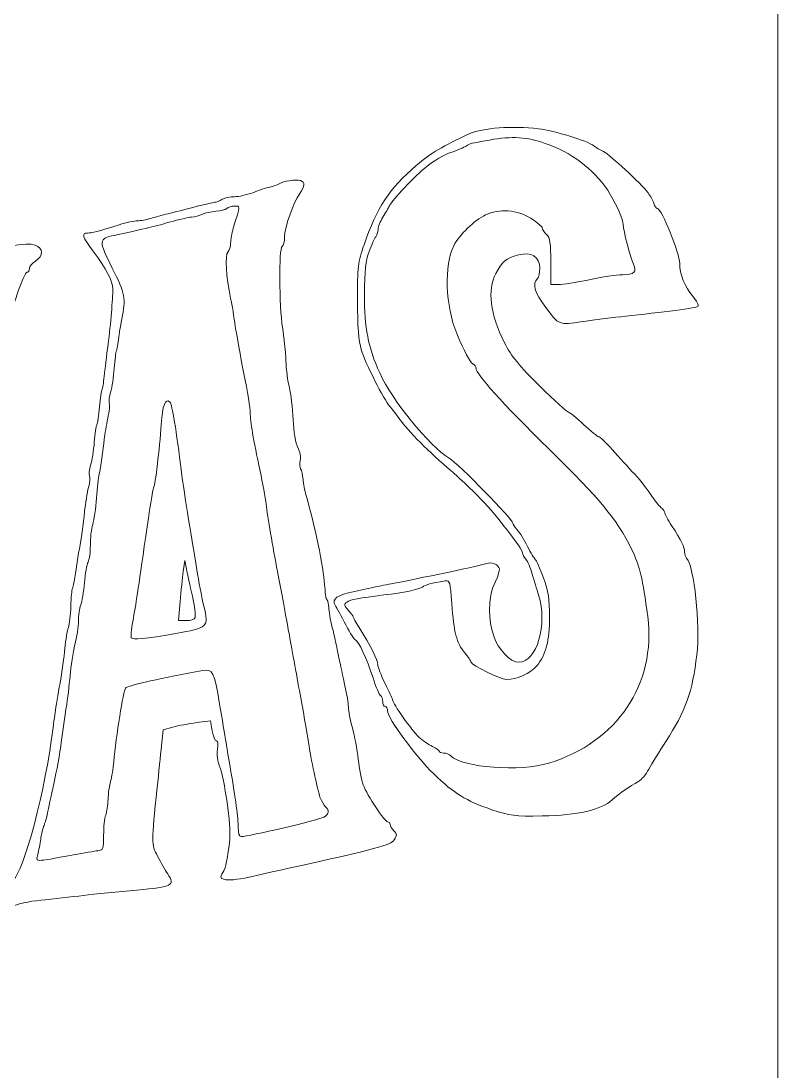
# Model space of a CAD drawing. Header units: centimetres. Extents: x -27.4 to 27.4, y -38.2 to 38.3.
# Drawn here: x 23.629 to 25.573, y -32.34 to -29.642 of the extents above; entities that cross this region are included whole.
import ezdxf

# ---------------------------------------------------------------- set-up
doc = ezdxf.new("R2010")
doc.units = ezdxf.units.CM
doc.header["$MEASUREMENT"] = 0
doc.layers.add('layer 1', color=7, linetype='Continuous')

msp = doc.modelspace()

# ---------------------------------------------------------------- linework, layer by layer
at = {"layer": 'layer 1', "lineweight": 9}
msp.add_open_spline([(16.08573, -24.18472), (16.08573, -24.18472), (16.08573, -34.17279), (16.08573, -34.17279), (16.08573, -34.17279), (16.08573, -34.17279), (19.91815, -34.17279), (19.91815, -34.17279), (19.91815, -34.17279), (19.92873, -34.65382), (20.32173, -35.03837), (20.80288, -35.03871), (20.80288, -35.03871), (21.28408, -35.03821), (21.67676, -34.65365), (21.6875, -34.17279), (21.6875, -34.17279), (21.6875, -34.17279), (25.57344, -34.17279), (25.57344, -34.17279), (25.57344, -34.17279), (25.57344, -34.17279), (25.57344, -24.18472), (25.57344, -24.18472), (25.57344, -24.18472), (25.57344, -24.18472), (16.08573, -24.18472), (16.08573, -24.18472)], degree=3, knots=[0, 0, 0, 0, 0.125, 0.125, 0.125, 0.125, 0.25, 0.25, 0.25, 0.25, 0.375, 0.375, 0.375, 0.375, 0.5, 0.5, 0.5, 0.5, 0.625, 0.625, 0.625, 0.625, 0.75, 0.75, 0.75, 0.75, 1, 1, 1, 1], dxfattribs=at)
at = {"layer": 'layer 1', "color": 2, "lineweight": 9}
for points, knots in [([(24.83855, -31.66858), (24.76989, -31.64483), (24.74303, -31.62838), (24.68916, -31.57664), (24.68916, -31.57664), (24.64151, -31.53107), (24.57056, -31.43375), (24.57056, -31.41442), (24.57056, -31.41442), (24.57056, -31.40821), (24.56776, -31.40335), (24.56418, -31.40335), (24.56418, -31.40335), (24.56077, -31.40335), (24.55802, -31.3978), (24.55802, -31.39114), (24.55802, -31.39114), (24.55802, -31.3843), (24.55543, -31.37731), (24.55214, -31.37535), (24.55214, -31.37535), (24.54906, -31.37339), (24.54027, -31.35289), (24.53294, -31.32994), (24.53294, -31.32994), (24.51669, -31.27966), (24.49536, -31.23312), (24.48854, -31.23312), (24.48854, -31.23312), (24.48579, -31.23312), (24.47437, -31.21538), (24.46316, -31.19375), (24.46316, -31.19375), (24.45175, -31.1721), (24.43954, -31.14931), (24.43579, -31.14331), (24.43579, -31.14331), (24.42572, -31.12719), (24.44071, -31.11644), (24.48546, -31.10748), (24.48546, -31.10748), (24.50627, -31.10328), (24.5289, -31.09853), (24.5359, -31.0969), (24.5359, -31.0969), (24.54289, -31.09528), (24.56273, -31.09123), (24.57997, -31.08798), (24.57997, -31.08798), (24.64133, -31.07658), (24.81968, -31.03866), (24.8293, -31.03491), (24.8293, -31.03491), (24.83451, -31.03279), (24.84392, -31.03475), (24.85013, -31.03933), (24.85013, -31.03933), (24.86183, -31.04795), (24.86117, -31.0525), (24.84067, -31.09757), (24.84067, -31.09757), (24.8293, -31.12282), (24.82993, -31.18447), (24.84229, -31.22042), (24.84229, -31.22042), (24.855, -31.25787), (24.88542, -31.2899), (24.90775, -31.28973), (24.90775, -31.28973), (24.95411, -31.28929), (24.98227, -31.19242), (24.95819, -31.11644), (24.95819, -31.11644), (24.95378, -31.10261), (24.94661, -31.07852), (24.94206, -31.06291), (24.94206, -31.06291), (24.93766, -31.04729), (24.93036, -31.03004), (24.92578, -31.0245), (24.92578, -31.0245), (24.92107, -31.01913), (24.91732, -31.01196), (24.91732, -31.00871), (24.91732, -31.00871), (24.91716, -30.9983), (24.85125, -30.91286), (24.81188, -30.87186), (24.81188, -30.87186), (24.79072, -30.84974), (24.7554, -30.81637), (24.73344, -30.79767), (24.73344, -30.79767), (24.67991, -30.75226), (24.62068, -30.69269), (24.60197, -30.66569), (24.60197, -30.66569), (24.59368, -30.65349), (24.5821, -30.63853), (24.57639, -30.63232), (24.57639, -30.63232), (24.56077, -30.61525), (24.51361, -30.52152), (24.5027, -30.48602), (24.5027, -30.48602), (24.49604, -30.4639), (24.49307, -30.42649), (24.49307, -30.35992), (24.49307, -30.35992), (24.49307, -30.27353), (24.49424, -30.26115), (24.50986, -30.21657), (24.50986, -30.21657), (24.54352, -30.11972), (24.57447, -30.07285), (24.64408, -30.01332), (24.64408, -30.01332), (24.68395, -29.97929), (24.70987, -29.96383), (24.78177, -29.93097), (24.78177, -29.93097), (24.8143, -29.91635), (24.89129, -29.9108), (24.95831, -29.91859), (24.95831, -29.91859), (24.99835, -29.92334), (25.08429, -29.94967), (25.10024, -29.96221), (25.10024, -29.96221), (25.10545, -29.96629), (25.11683, -29.97312), (25.12545, -29.97733), (25.12545, -29.97733), (25.14157, -29.9855), (25.2213, -30.05919), (25.23984, -30.08343), (25.23984, -30.08343), (25.24555, -30.09076), (25.25205, -30.10297), (25.25451, -30.11014), (25.25451, -30.11014), (25.25675, -30.11747), (25.261, -30.12347), (25.26376, -30.12347), (25.26376, -30.12347), (25.27434, -30.12347), (25.32091, -30.23903), (25.32091, -30.26507), (25.32091, -30.26507), (25.32091, -30.29139), (25.33474, -30.32622), (25.35361, -30.34788), (25.35361, -30.34788), (25.36465, -30.36043), (25.37069, -30.37229), (25.36745, -30.37504), (25.36745, -30.37504), (25.36437, -30.37783), (25.33212, -30.3835), (25.29566, -30.38759), (25.29566, -30.38759), (25.25921, -30.39166), (25.20243, -30.39784), (25.16957, -30.40158), (25.16957, -30.40158), (25.13669, -30.40516), (25.09241, -30.41087), (25.07125, -30.41395), (25.07125, -30.41395), (25.00993, -30.42337), (25.01026, -30.42353), (24.97673, -30.37767), (24.97673, -30.37767), (24.94694, -30.3373), (24.94157, -30.31827), (24.95574, -30.30347), (24.95574, -30.30347), (24.95898, -30.30018), (24.96144, -30.28814), (24.96144, -30.27677), (24.96144, -30.27677), (24.96144, -30.24732), (24.93977, -30.23382), (24.90658, -30.24278), (24.90658, -30.24278), (24.875, -30.25123), (24.86459, -30.25986), (24.8485, -30.29044), (24.8485, -30.29044), (24.82589, -30.33388), (24.83334, -30.39378), (24.87096, -30.46832), (24.87096, -30.46832), (24.88883, -30.50377), (24.90837, -30.52785), (24.96161, -30.58009), (24.96161, -30.58009), (24.99902, -30.61671), (25.03188, -30.64682), (25.03496, -30.64682), (25.03496, -30.64682), (25.03793, -30.64699), (25.05546, -30.66111), (25.07404, -30.6784), (25.07404, -30.6784), (25.09258, -30.69565), (25.10999, -30.70977), (25.11262, -30.70977), (25.11262, -30.70977), (25.1152, -30.70977), (25.13099, -30.72477), (25.1474, -30.74297), (25.1474, -30.74297), (25.16402, -30.76105), (25.19006, -30.78984), (25.20535, -30.80663), (25.20535, -30.80663), (25.22064, -30.82337), (25.23984, -30.84762), (25.24784, -30.86032), (25.24784, -30.86032), (25.2558, -30.87298), (25.26705, -30.88715), (25.27271, -30.8919), (25.27271, -30.8919), (25.27842, -30.89661), (25.28296, -30.90311), (25.28296, -30.90619), (25.28296, -30.90619), (25.28296, -30.90932), (25.2908, -30.92377), (25.30021, -30.93844), (25.30021, -30.93844), (25.32562, -30.97796), (25.3334, -30.99375), (25.3334, -31.00563), (25.3334, -31.00563), (25.3334, -31.0115), (25.33587, -31.01896), (25.33861, -31.02221), (25.33861, -31.02221), (25.35848, -31.0447), (25.37394, -31.19214), (25.36481, -31.27086), (25.36481, -31.27086), (25.35407, -31.36444), (25.33569, -31.41617), (25.28541, -31.49299), (25.28541, -31.49299), (25.26883, -31.51823), (25.24914, -31.55027), (25.24147, -31.5641), (25.24147, -31.5641), (25.23401, -31.57793), (25.22242, -31.5921), (25.21593, -31.59567), (25.21593, -31.59567), (25.19136, -31.60901), (25.16565, -31.62692), (25.1474, -31.64338), (25.1474, -31.64338), (25.11845, -31.66941), (25.05955, -31.68291), (24.96777, -31.68453), (24.96777, -31.68453), (24.89616, -31.68582), (24.88446, -31.68437), (24.83855, -31.66858)], [0, 0, 0, 0, 0.0147059, 0.0147059, 0.0147059, 0.0147059, 0.0294118, 0.0294118, 0.0294118, 0.0294118, 0.0441176, 0.0441176, 0.0441176, 0.0441176, 0.0588235, 0.0588235, 0.0588235, 0.0588235, 0.0735294, 0.0735294, 0.0735294, 0.0735294, 0.0882353, 0.0882353, 0.0882353, 0.0882353, 0.1029412, 0.1029412, 0.1029412, 0.1029412, 0.1176471, 0.1176471, 0.1176471, 0.1176471, 0.1323529, 0.1323529, 0.1323529, 0.1323529, 0.1470588, 0.1470588, 0.1470588, 0.1470588, 0.1617647, 0.1617647, 0.1617647, 0.1617647, 0.1764706, 0.1764706, 0.1764706, 0.1764706, 0.1911765, 0.1911765, 0.1911765, 0.1911765, 0.2058824, 0.2058824, 0.2058824, 0.2058824, 0.2205882, 0.2205882, 0.2205882, 0.2205882, 0.2352941, 0.2352941, 0.2352941, 0.2352941, 0.25, 0.25, 0.25, 0.25, 0.2647059, 0.2647059, 0.2647059, 0.2647059, 0.2794118, 0.2794118, 0.2794118, 0.2794118, 0.2941176, 0.2941176, 0.2941176, 0.2941176, 0.3088235, 0.3088235, 0.3088235, 0.3088235, 0.3235294, 0.3235294, 0.3235294, 0.3235294, 0.3382353, 0.3382353, 0.3382353, 0.3382353, 0.3529412, 0.3529412, 0.3529412, 0.3529412, 0.3676471, 0.3676471, 0.3676471, 0.3676471, 0.3823529, 0.3823529, 0.3823529, 0.3823529, 0.3970588, 0.3970588, 0.3970588, 0.3970588, 0.4117647, 0.4117647, 0.4117647, 0.4117647, 0.4264706, 0.4264706, 0.4264706, 0.4264706, 0.4411765, 0.4411765, 0.4411765, 0.4411765, 0.4558824, 0.4558824, 0.4558824, 0.4558824, 0.4705882, 0.4705882, 0.4705882, 0.4705882, 0.4852941, 0.4852941, 0.4852941, 0.4852941, 0.5, 0.5, 0.5, 0.5, 0.5147059, 0.5147059, 0.5147059, 0.5147059, 0.5294118, 0.5294118, 0.5294118, 0.5294118, 0.5441176, 0.5441176, 0.5441176, 0.5441176, 0.5588235, 0.5588235, 0.5588235, 0.5588235, 0.5735294, 0.5735294, 0.5735294, 0.5735294, 0.5882353, 0.5882353, 0.5882353, 0.5882353, 0.6029412, 0.6029412, 0.6029412, 0.6029412, 0.6176471, 0.6176471, 0.6176471, 0.6176471, 0.6323529, 0.6323529, 0.6323529, 0.6323529, 0.6470588, 0.6470588, 0.6470588, 0.6470588, 0.6617647, 0.6617647, 0.6617647, 0.6617647, 0.6764706, 0.6764706, 0.6764706, 0.6764706, 0.6911765, 0.6911765, 0.6911765, 0.6911765, 0.7058824, 0.7058824, 0.7058824, 0.7058824, 0.7205882, 0.7205882, 0.7205882, 0.7205882, 0.7352941, 0.7352941, 0.7352941, 0.7352941, 0.75, 0.75, 0.75, 0.75, 0.7647059, 0.7647059, 0.7647059, 0.7647059, 0.7794118, 0.7794118, 0.7794118, 0.7794118, 0.7941176, 0.7941176, 0.7941176, 0.7941176, 0.8088235, 0.8088235, 0.8088235, 0.8088235, 0.8235294, 0.8235294, 0.8235294, 0.8235294, 0.8382353, 0.8382353, 0.8382353, 0.8382353, 0.8529412, 0.8529412, 0.8529412, 0.8529412, 0.8676471, 0.8676471, 0.8676471, 0.8676471, 0.8823529, 0.8823529, 0.8823529, 0.8823529, 0.8970588, 0.8970588, 0.8970588, 0.8970588, 0.9117647, 0.9117647, 0.9117647, 0.9117647, 0.9264706, 0.9264706, 0.9264706, 0.9264706, 0.9411765, 0.9411765, 0.9411765, 0.9411765, 0.9558824, 0.9558824, 0.9558824, 0.9558824, 0.9705882, 0.9705882, 0.9705882, 0.9705882, 1, 1, 1, 1]), ([(24.98502, -31.54882), (25.15948, -31.49578), (25.26117, -31.34494), (25.23872, -31.1721), (25.23872, -31.1721), (25.22618, -31.07495), (25.21789, -31.04012), (25.19722, -30.99896), (25.19722, -30.99896), (25.15798, -30.92052), (25.11795, -30.87186), (24.98468, -30.74135), (24.98468, -30.74135), (24.86475, -30.6237), (24.79756, -30.54918), (24.79756, -30.53355), (24.79756, -30.53355), (24.79756, -30.53031), (24.79397, -30.52543), (24.7896, -30.52264), (24.7896, -30.52264), (24.78126, -30.51727), (24.7676, -30.49173), (24.74823, -30.44503), (24.74823, -30.44503), (24.71878, -30.37442), (24.71508, -30.26815), (24.74028, -30.21916), (24.74028, -30.21916), (24.75494, -30.19099), (24.79301, -30.15409), (24.82213, -30.14009), (24.82213, -30.14009), (24.85729, -30.12313), (24.9035, -30.12655), (24.93815, -30.14854), (24.93815, -30.14854), (24.95444, -30.15896), (24.96777, -30.17), (24.96777, -30.17329), (24.96777, -30.17329), (24.96777, -30.17671), (24.97265, -30.18433), (24.97886, -30.19037), (24.97886, -30.19037), (24.98764, -30.19933), (24.98972, -30.21266), (24.98972, -30.26015), (24.98972, -30.26015), (24.98972, -30.26015), (24.98972, -30.31893), (24.98972, -30.31893), (24.98972, -30.31893), (24.98972, -30.31893), (25.00927, -30.31893), (25.00927, -30.31893), (25.00927, -30.31893), (25.02001, -30.31893), (25.05546, -30.31339), (25.08821, -30.30639), (25.08821, -30.30639), (25.12074, -30.29956), (25.15932, -30.29385), (25.17377, -30.29385), (25.17377, -30.29385), (25.20372, -30.29368), (25.21168, -30.28607), (25.20227, -30.26636), (25.20227, -30.26636), (25.19398, -30.24877), (25.17573, -30.17946), (25.17573, -30.1653), (25.17573, -30.1653), (25.17573, -30.15162), (25.15344, -30.10218), (25.13587, -30.0766), (25.13587, -30.0766), (25.09666, -30.01999), (25.04343, -29.97978), (24.97556, -29.95605), (24.97556, -29.95605), (24.92903, -29.93959), (24.89016, -29.93717), (24.83222, -29.94742), (24.83222, -29.94742), (24.78227, -29.95621), (24.78322, -29.95587), (24.77235, -29.96287), (24.77235, -29.96287), (24.76714, -29.96612), (24.74906, -29.97375), (24.73232, -29.97978), (24.73232, -29.97978), (24.71536, -29.98566), (24.68853, -30.00145), (24.67241, -30.01444), (24.67241, -30.01444), (24.63843, -30.04211), (24.58226, -30.10101), (24.57526, -30.1163), (24.57526, -30.1163), (24.57252, -30.12201), (24.56502, -30.13517), (24.55835, -30.14559), (24.55835, -30.14559), (24.55169, -30.156), (24.54598, -30.17033), (24.54581, -30.17733), (24.54581, -30.17733), (24.54564, -30.1845), (24.54289, -30.19295), (24.53994, -30.19637), (24.53994, -30.19637), (24.53719, -30.19961), (24.52953, -30.21657), (24.52303, -30.23382), (24.52303, -30.23382), (24.5139, -30.25823), (24.51115, -30.28327), (24.51099, -30.34413), (24.51099, -30.34413), (24.51049, -30.42941), (24.52061, -30.48052), (24.55006, -30.54593), (24.55006, -30.54593), (24.58243, -30.61737), (24.67683, -30.73306), (24.7289, -30.76513), (24.7289, -30.76513), (24.75214, -30.77942), (24.89212, -30.92265), (24.89212, -30.93206), (24.89212, -30.93206), (24.89212, -30.93501), (24.89717, -30.94281), (24.9035, -30.94964), (24.9035, -30.94964), (24.90982, -30.95647), (24.92174, -30.9755), (24.92986, -30.99197), (24.92986, -30.99197), (24.93799, -31.00838), (24.94694, -31.02354), (24.94969, -31.02534), (24.94969, -31.02534), (24.95248, -31.02729), (24.96207, -31.04841), (24.97069, -31.07266), (24.97069, -31.07266), (24.98339, -31.10731), (24.98664, -31.12814), (24.98648, -31.17322), (24.98648, -31.17322), (24.98648, -31.23541), (24.97769, -31.26874), (24.95345, -31.29903), (24.95345, -31.29903), (24.93848, -31.3179), (24.90266, -31.33402), (24.87566, -31.33402), (24.87566, -31.33402), (24.86117, -31.33402), (24.78485, -31.29657), (24.78485, -31.28957), (24.78485, -31.28957), (24.78485, -31.28682), (24.77756, -31.27574), (24.76844, -31.26503), (24.76844, -31.26503), (24.74744, -31.23996), (24.74044, -31.21308), (24.7354, -31.13856), (24.7354, -31.13856), (24.73166, -31.08324), (24.73036, -31.07887), (24.71865, -31.08065), (24.71865, -31.08065), (24.68103, -31.08665), (24.66737, -31.09024), (24.65987, -31.09627), (24.65987, -31.09627), (24.65242, -31.10227), (24.61092, -31.1109), (24.5611, -31.11677), (24.5611, -31.11677), (24.4962, -31.12444), (24.47486, -31.12847), (24.46624, -31.13485), (24.46624, -31.13485), (24.45762, -31.14102), (24.45795, -31.14347), (24.46932, -31.15568), (24.46932, -31.15568), (24.47649, -31.16331), (24.4822, -31.17114), (24.4822, -31.1731), (24.4822, -31.1731), (24.4822, -31.17501), (24.48887, -31.18721), (24.49699, -31.20009), (24.49699, -31.20009), (24.52644, -31.24712), (24.54531, -31.28424), (24.54531, -31.29545), (24.54531, -31.29545), (24.54531, -31.30178), (24.55377, -31.32378), (24.56405, -31.3441), (24.56405, -31.3441), (24.57447, -31.3646), (24.58294, -31.38347), (24.5831, -31.38642), (24.5831, -31.38642), (24.5831, -31.39506), (24.63304, -31.4655), (24.65108, -31.48212), (24.65108, -31.48212), (24.66054, -31.49086), (24.676, -31.50162), (24.68561, -31.50586), (24.68561, -31.50586), (24.69504, -31.51007), (24.70287, -31.51578), (24.70287, -31.5184), (24.70287, -31.5184), (24.70287, -31.52098), (24.70807, -31.52311), (24.71424, -31.52311), (24.71424, -31.52311), (24.7204, -31.52311), (24.7289, -31.52636), (24.73294, -31.53044), (24.73294, -31.53044), (24.76307, -31.56052), (24.91099, -31.57143), (24.98502, -31.54882)], [0, 0, 0, 0, 0.0166667, 0.0166667, 0.0166667, 0.0166667, 0.0333333, 0.0333333, 0.0333333, 0.0333333, 0.05, 0.05, 0.05, 0.05, 0.0666667, 0.0666667, 0.0666667, 0.0666667, 0.0833333, 0.0833333, 0.0833333, 0.0833333, 0.1, 0.1, 0.1, 0.1, 0.1166667, 0.1166667, 0.1166667, 0.1166667, 0.1333333, 0.1333333, 0.1333333, 0.1333333, 0.15, 0.15, 0.15, 0.15, 0.1666667, 0.1666667, 0.1666667, 0.1666667, 0.1833333, 0.1833333, 0.1833333, 0.1833333, 0.2, 0.2, 0.2, 0.2, 0.2166667, 0.2166667, 0.2166667, 0.2166667, 0.2333333, 0.2333333, 0.2333333, 0.2333333, 0.25, 0.25, 0.25, 0.25, 0.2666667, 0.2666667, 0.2666667, 0.2666667, 0.2833333, 0.2833333, 0.2833333, 0.2833333, 0.3, 0.3, 0.3, 0.3, 0.3166667, 0.3166667, 0.3166667, 0.3166667, 0.3333333, 0.3333333, 0.3333333, 0.3333333, 0.35, 0.35, 0.35, 0.35, 0.3666667, 0.3666667, 0.3666667, 0.3666667, 0.3833333, 0.3833333, 0.3833333, 0.3833333, 0.4, 0.4, 0.4, 0.4, 0.4166667, 0.4166667, 0.4166667, 0.4166667, 0.4333333, 0.4333333, 0.4333333, 0.4333333, 0.45, 0.45, 0.45, 0.45, 0.4666667, 0.4666667, 0.4666667, 0.4666667, 0.4833333, 0.4833333, 0.4833333, 0.4833333, 0.5, 0.5, 0.5, 0.5, 0.5166667, 0.5166667, 0.5166667, 0.5166667, 0.5333333, 0.5333333, 0.5333333, 0.5333333, 0.55, 0.55, 0.55, 0.55, 0.5666667, 0.5666667, 0.5666667, 0.5666667, 0.5833333, 0.5833333, 0.5833333, 0.5833333, 0.6, 0.6, 0.6, 0.6, 0.6166667, 0.6166667, 0.6166667, 0.6166667, 0.6333333, 0.6333333, 0.6333333, 0.6333333, 0.65, 0.65, 0.65, 0.65, 0.6666667, 0.6666667, 0.6666667, 0.6666667, 0.6833333, 0.6833333, 0.6833333, 0.6833333, 0.7, 0.7, 0.7, 0.7, 0.7166667, 0.7166667, 0.7166667, 0.7166667, 0.7333333, 0.7333333, 0.7333333, 0.7333333, 0.75, 0.75, 0.75, 0.75, 0.7666667, 0.7666667, 0.7666667, 0.7666667, 0.7833333, 0.7833333, 0.7833333, 0.7833333, 0.8, 0.8, 0.8, 0.8, 0.8166667, 0.8166667, 0.8166667, 0.8166667, 0.8333333, 0.8333333, 0.8333333, 0.8333333, 0.85, 0.85, 0.85, 0.85, 0.8666667, 0.8666667, 0.8666667, 0.8666667, 0.8833333, 0.8833333, 0.8833333, 0.8833333, 0.9, 0.9, 0.9, 0.9, 0.9166667, 0.9166667, 0.9166667, 0.9166667, 0.9333333, 0.9333333, 0.9333333, 0.9333333, 0.95, 0.95, 0.95, 0.95, 0.9666667, 0.9666667, 0.9666667, 0.9666667, 1, 1, 1, 1]), ([(22.65394, -31.95773), (22.62449, -31.95515), (22.56636, -31.95269), (22.52472, -31.9524), (22.52472, -31.9524), (22.48305, -31.95206), (22.44497, -31.94898), (22.43994, -31.94586), (22.43994, -31.94586), (22.43231, -31.94098), (22.43539, -31.93073), (22.45784, -31.88454), (22.45784, -31.88454), (22.47264, -31.85392), (22.4878, -31.82335), (22.49138, -31.81667), (22.49138, -31.81667), (22.51138, -31.77956), (22.51529, -31.68582), (22.51872, -31.17635), (22.51872, -31.17635), (22.52017, -30.96314), (22.52263, -30.72802), (22.52426, -30.65382), (22.52426, -30.65382), (22.52622, -30.57276), (22.52505, -30.51452), (22.52129, -30.50768), (22.52129, -30.50768), (22.51742, -30.50018), (22.51742, -30.49481), (22.52146, -30.4924), (22.52146, -30.4924), (22.528, -30.48831), (22.52684, -30.46715), (22.51967, -30.45998), (22.51967, -30.45998), (22.51725, -30.45756), (22.51854, -30.45186), (22.52229, -30.44715), (22.52229, -30.44715), (22.52734, -30.44111), (22.5275, -30.43365), (22.52279, -30.42145), (22.52279, -30.42145), (22.51921, -30.41183), (22.51447, -30.39621), (22.51251, -30.38679), (22.51251, -30.38679), (22.51043, -30.37717), (22.50455, -30.36938), (22.49934, -30.36938), (22.49934, -30.36938), (22.49413, -30.36938), (22.49005, -30.36384), (22.49005, -30.35717), (22.49005, -30.35717), (22.49005, -30.33097), (22.47885, -30.33993), (22.47101, -30.37246), (22.47101, -30.37246), (22.46222, -30.40908), (22.46614, -30.50947), (22.47834, -30.56676), (22.47834, -30.56676), (22.48193, -30.5835), (22.48372, -30.59834), (22.48226, -30.59979), (22.48226, -30.59979), (22.4808, -30.60125), (22.42907, -30.58971), (22.36703, -30.57426), (22.36703, -30.57426), (22.30505, -30.55863), (22.25068, -30.54593), (22.24614, -30.54593), (22.24614, -30.54593), (22.23589, -30.54593), (22.23427, -30.61866), (22.24452, -30.625), (22.24452, -30.625), (22.24905, -30.62779), (22.24989, -30.80383), (22.24709, -31.20871), (22.24709, -31.20871), (22.24709, -31.20871), (22.24322, -31.78834), (22.24322, -31.78834), (22.24322, -31.78834), (22.24322, -31.78834), (22.26355, -31.82921), (22.26355, -31.82921), (22.26355, -31.82921), (22.27493, -31.8515), (22.28651, -31.86987), (22.28926, -31.86987), (22.28926, -31.86987), (22.29218, -31.86987), (22.29447, -31.87412), (22.29447, -31.87933), (22.29447, -31.87933), (22.29447, -31.8847), (22.29788, -31.89412), (22.30179, -31.90062), (22.30179, -31.90062), (22.313, -31.91854), (22.30454, -31.93057), (22.27771, -31.93515), (22.27771, -31.93515), (22.23069, -31.94278), (22.18966, -31.93856), (22.10862, -31.91707), (22.10862, -31.91707), (22.06355, -31.9052), (21.97973, -31.8837), (21.92263, -31.86921), (21.92263, -31.86921), (21.86534, -31.85476), (21.81606, -31.84059), (21.81298, -31.83784), (21.81298, -31.83784), (21.80565, -31.83129), (21.81818, -31.80056), (21.84614, -31.75644), (21.84614, -31.75644), (21.85817, -31.73757), (21.87088, -31.71057), (21.87447, -31.69658), (21.87447, -31.69658), (21.87871, -31.68045), (21.88163, -31.45345), (21.88276, -31.07137), (21.88276, -31.07137), (21.88276, -31.07137), (21.88471, -30.47157), (21.88471, -30.47157), (21.88471, -30.47157), (21.88471, -30.47157), (21.82956, -30.46407), (21.82956, -30.46407), (21.82956, -30.46407), (21.79927, -30.45982), (21.77032, -30.45611), (21.76544, -30.45545), (21.76544, -30.45545), (21.76023, -30.45494), (21.7464, -30.4289), (21.73291, -30.39458), (21.73291, -30.39458), (21.71058, -30.33797), (21.70912, -30.32981), (21.70588, -30.24324), (21.70588, -30.24324), (21.70392, -30.19295), (21.70033, -30.13667), (21.69808, -30.1181), (21.69808, -30.1181), (21.69416, -30.0859), (21.69451, -30.08443), (21.70687, -30.08831), (21.70687, -30.08831), (21.71404, -30.0906), (21.72508, -30.09351), (21.73141, -30.09501), (21.73141, -30.09501), (21.74916, -30.09872), (21.83526, -30.12347), (21.85638, -30.13081), (21.85638, -30.13081), (21.88309, -30.14009), (21.92149, -30.14917), (21.95078, -30.15309), (21.95078, -30.15309), (21.96462, -30.15505), (21.98186, -30.16059), (21.98919, -30.1653), (21.98919, -30.1653), (21.99652, -30.17), (22.00386, -30.17245), (22.00564, -30.17084), (22.00564, -30.17084), (22.0074, -30.16904), (22.02273, -30.17051), (22.0398, -30.17392), (22.0398, -30.17392), (22.12733, -30.19183), (22.1752, -30.20111), (22.20952, -30.20662), (22.20952, -30.20662), (22.2593, -30.21461), (22.30246, -30.22207), (22.34508, -30.23023), (22.34508, -30.23023), (22.36412, -30.23382), (22.40807, -30.23803), (22.44273, -30.23966), (22.44273, -30.23966), (22.52813, -30.2434), (22.69918, -30.25494), (22.78003, -30.26244), (22.78003, -30.26244), (22.81648, -30.26568), (22.88059, -30.26848), (22.92276, -30.26848), (22.92276, -30.26848), (22.98295, -30.26848), (23.00087, -30.27044), (23.00708, -30.27789), (23.00708, -30.27789), (23.01228, -30.28444), (23.01275, -30.28994), (23.0087, -30.29531), (23.0087, -30.29531), (22.98687, -30.32251), (22.99012, -30.45511), (23.01275, -30.46261), (23.01275, -30.46261), (23.01649, -30.4639), (23.01974, -30.47577), (23.01974, -30.48897), (23.01974, -30.48897), (23.01974, -30.50247), (23.02382, -30.51613), (23.0292, -30.52068), (23.0292, -30.52068), (23.0344, -30.52493), (23.03861, -30.53306), (23.03861, -30.53859), (23.03861, -30.53859), (23.03861, -30.55634), (23.05393, -30.61525), (23.05848, -30.61525), (23.05848, -30.61525), (23.06627, -30.61525), (23.08843, -30.4854), (23.09152, -30.42129), (23.09152, -30.42129), (23.09264, -30.39945), (23.09526, -30.37992), (23.09752, -30.37767), (23.09752, -30.37767), (23.10439, -30.37084), (23.1021, -30.34609), (23.09218, -30.31664), (23.09218, -30.31664), (23.08698, -30.30118), (23.08419, -30.28444), (23.08614, -30.27936), (23.08614, -30.27936), (23.09152, -30.26552), (23.15904, -30.25644), (23.33172, -30.24602), (23.33172, -30.24602), (23.35954, -30.2444), (23.39763, -30.24015), (23.4165, -30.23691), (23.4165, -30.23691), (23.4352, -30.23349), (23.47245, -30.23069), (23.49931, -30.23069), (23.49931, -30.23069), (23.52601, -30.23069), (23.57059, -30.22633), (23.59824, -30.22112), (23.59824, -30.22112), (23.63404, -30.21428), (23.6534, -30.21329), (23.66511, -30.21787), (23.66511, -30.21787), (23.68611, -30.22582), (23.68661, -30.24487), (23.66594, -30.2584), (23.66594, -30.2584), (23.65716, -30.26407), (23.65016, -30.27302), (23.65016, -30.27806), (23.65016, -30.27806), (23.65016, -30.28327), (23.64757, -30.28735), (23.64462, -30.28735), (23.64462, -30.28735), (23.63862, -30.28735), (23.62445, -30.32397), (23.59696, -30.41036), (23.59696, -30.41036), (23.58458, -30.44927), (23.57629, -30.67886), (23.56751, -31.22679), (23.56751, -31.22679), (23.56409, -31.43654), (23.55968, -31.63783), (23.55788, -31.67395), (23.55788, -31.67395), (23.55546, -31.72295), (23.55709, -31.7454), (23.56375, -31.76231), (23.56375, -31.76231), (23.56879, -31.77468), (23.57825, -31.79876), (23.58475, -31.81568), (23.58475, -31.81568), (23.59125, -31.83276), (23.59987, -31.84792), (23.60413, -31.84921), (23.60413, -31.84921), (23.62641, -31.85671), (23.68432, -31.65246), (23.70711, -31.48537), (23.70711, -31.48537), (23.71019, -31.46274), (23.71426, -31.43296), (23.71606, -31.41913), (23.71606, -31.41913), (23.71802, -31.40529), (23.72372, -31.3711), (23.72877, -31.34344), (23.72877, -31.34344), (23.73381, -31.31561), (23.73951, -31.27528), (23.74142, -31.25379), (23.74142, -31.25379), (23.74339, -31.23217), (23.74731, -31.20804), (23.75022, -31.20009), (23.75022, -31.20009), (23.75317, -31.19225), (23.75609, -31.16772), (23.7566, -31.1454), (23.7566, -31.1454), (23.75705, -31.12327), (23.75901, -31.10294), (23.76064, -31.10049), (23.76064, -31.10049), (23.76226, -31.0979), (23.76505, -31.08487), (23.76684, -31.07153), (23.76684, -31.07153), (23.77008, -31.04795), (23.77788, -30.99993), (23.77938, -30.99358), (23.77938, -30.99358), (23.78279, -30.97926), (23.78913, -30.93323), (23.79205, -30.90215), (23.79205, -30.90215), (23.794, -30.88132), (23.79841, -30.85366), (23.802, -30.84045), (23.802, -30.84045), (23.80542, -30.82746), (23.80654, -30.81391), (23.80441, -30.81037), (23.80441, -30.81037), (23.80229, -30.80691), (23.80379, -30.79475), (23.80738, -30.78334), (23.80738, -30.78334), (23.81108, -30.77197), (23.81534, -30.74509), (23.81679, -30.72377), (23.81679, -30.72377), (23.81825, -30.70248), (23.82104, -30.68227), (23.823, -30.67902), (23.823, -30.67902), (23.82508, -30.67578), (23.82833, -30.65511), (23.83045, -30.63316), (23.83045, -30.63316), (23.83241, -30.61132), (23.83516, -30.5915), (23.8365, -30.58937), (23.8365, -30.58937), (23.83778, -30.58708), (23.84054, -30.57146), (23.8425, -30.55455), (23.8425, -30.55455), (23.84428, -30.53764), (23.8487, -30.50118), (23.85228, -30.47335), (23.85228, -30.47335), (23.85911, -30.41849), (23.86432, -30.35734), (23.86432, -30.32997), (23.86432, -30.32997), (23.86432, -30.3098), (23.84803, -30.27873), (23.81338, -30.23249), (23.81338, -30.23249), (23.78638, -30.19653), (23.78342, -30.18662), (23.79938, -30.18662), (23.79938, -30.18662), (23.81029, -30.18662), (23.82524, -30.1827), (23.88107, -30.16512), (23.88107, -30.16512), (23.89898, -30.15958), (23.91997, -30.15505), (23.92793, -30.15505), (23.92793, -30.15505), (23.93589, -30.15505), (23.95105, -30.15246), (23.9618, -30.14917), (23.9618, -30.14917), (23.97234, -30.14592), (23.99255, -30.14038), (24.00638, -30.13697), (24.00638, -30.13697), (24.0202, -30.13354), (24.05145, -30.1256), (24.07569, -30.11926), (24.07569, -30.11926), (24.09994, -30.11289), (24.12273, -30.10768), (24.12614, -30.10752), (24.12614, -30.10752), (24.12957, -30.10722), (24.13835, -30.10393), (24.14552, -30.09989), (24.14552, -30.09989), (24.15269, -30.09597), (24.16681, -30.09289), (24.1771, -30.09305), (24.1771, -30.09305), (24.18718, -30.0934), (24.20834, -30.08864), (24.2238, -30.08281), (24.2238, -30.08281), (24.23941, -30.07677), (24.25925, -30.07044), (24.26803, -30.06848), (24.26803, -30.06848), (24.27665, -30.06668), (24.28657, -30.06294), (24.28999, -30.06052), (24.28999, -30.06052), (24.29994, -30.05335), (24.33623, -30.04781), (24.34664, -30.05185), (24.34664, -30.05185), (24.35919, -30.05661), (24.35868, -30.06439), (24.34468, -30.08476), (24.34468, -30.08476), (24.32761, -30.10963), (24.30577, -30.17212), (24.30577, -30.1962), (24.30577, -30.1962), (24.30577, -30.20779), (24.30302, -30.21899), (24.29944, -30.22128), (24.29944, -30.22128), (24.29099, -30.22649), (24.29178, -30.37325), (24.30057, -30.42925), (24.30057, -30.42925), (24.30432, -30.45349), (24.30823, -30.49189), (24.30902, -30.51435), (24.30902, -30.51435), (24.30986, -30.53697), (24.31395, -30.56805), (24.31798, -30.58367), (24.31798, -30.58367), (24.32207, -30.59913), (24.32644, -30.63608), (24.32777, -30.66553), (24.32777, -30.66553), (24.32923, -30.69727), (24.3341, -30.72706), (24.33981, -30.73793), (24.33981, -30.73793), (24.34518, -30.74818), (24.34793, -30.76301), (24.34598, -30.77064), (24.34598, -30.77064), (24.34402, -30.77847), (24.34452, -30.78821), (24.34698, -30.79246), (24.34698, -30.79246), (24.34956, -30.7965), (24.35235, -30.80871), (24.35314, -30.81945), (24.35314, -30.81945), (24.35398, -30.8302), (24.35756, -30.8489), (24.3611, -30.86111), (24.3611, -30.86111), (24.38293, -30.93435), (24.40622, -31.04633), (24.40846, -31.08945), (24.40846, -31.08945), (24.40963, -31.10927), (24.41238, -31.12752), (24.41484, -31.12994), (24.41484, -31.12994), (24.41726, -31.1324), (24.41921, -31.14102), (24.41921, -31.14914), (24.41921, -31.14914), (24.41921, -31.15731), (24.42329, -31.18022), (24.42834, -31.20009), (24.42834, -31.20009), (24.43321, -31.21996), (24.44055, -31.25329), (24.44459, -31.27411), (24.44459, -31.27411), (24.44866, -31.29494), (24.45599, -31.32915), (24.46087, -31.35015), (24.46087, -31.35015), (24.46575, -31.3711), (24.46966, -31.39585), (24.46966, -31.40496), (24.46966, -31.40496), (24.46966, -31.41409), (24.4742, -31.438), (24.47991, -31.45816), (24.47991, -31.45816), (24.48562, -31.47837), (24.49228, -31.51465), (24.49503, -31.5389), (24.49503, -31.5389), (24.49765, -31.56314), (24.50336, -31.59276), (24.50774, -31.60447), (24.50774, -31.60447), (24.51799, -31.63196), (24.56273, -31.69966), (24.57073, -31.69966), (24.57073, -31.69966), (24.57414, -31.69966), (24.57689, -31.70274), (24.57689, -31.70632), (24.57689, -31.70632), (24.57689, -31.71008), (24.58114, -31.71758), (24.58651, -31.72295), (24.58651, -31.72295), (24.59497, -31.7314), (24.59513, -31.73432), (24.58731, -31.74602), (24.58731, -31.74602), (24.57852, -31.75957), (24.54648, -31.76819), (24.31199, -31.82009), (24.31199, -31.82009), (24.27911, -31.82742), (24.24071, -31.83588), (24.22688, -31.83913), (24.22688, -31.83913), (24.15902, -31.85509), (24.12957, -31.85168), (24.14681, -31.83017), (24.14681, -31.83017), (24.15397, -31.82106), (24.16047, -31.79064), (24.16488, -31.74523), (24.16488, -31.74523), (24.16843, -31.70894), (24.15152, -31.58918), (24.13819, -31.55632), (24.13819, -31.55632), (24.13364, -31.5449), (24.13153, -31.52619), (24.13347, -31.51382), (24.13347, -31.51382), (24.13573, -31.50032), (24.13461, -31.49153), (24.13052, -31.49153), (24.13052, -31.49153), (24.12693, -31.49153), (24.12207, -31.48016), (24.11965, -31.46599), (24.11965, -31.46599), (24.11965, -31.46599), (24.11539, -31.44046), (24.11539, -31.44046), (24.11539, -31.44046), (24.11539, -31.44046), (24.07978, -31.44483), (24.07978, -31.44483), (24.07978, -31.44483), (24.06007, -31.44729), (24.03275, -31.45249), (24.01892, -31.45654), (24.01892, -31.45654), (24.01892, -31.45654), (23.99367, -31.4637), (23.99367, -31.4637), (23.99367, -31.4637), (23.99367, -31.4637), (23.98947, -31.5044), (23.98947, -31.5044), (23.98947, -31.5044), (23.98718, -31.52685), (23.9823, -31.57502), (23.97838, -31.6113), (23.97838, -31.6113), (23.96326, -31.75452), (23.96326, -31.7571), (23.97922, -31.78785), (23.97922, -31.78785), (23.98734, -31.80347), (23.99904, -31.82401), (24.00537, -31.83358), (24.00537, -31.83358), (24.02508, -31.86305), (24.01808, -31.86679), (23.92648, -31.87508), (23.92648, -31.87508), (23.88011, -31.87933), (23.81809, -31.88566), (23.78862, -31.88907), (23.78862, -31.88907), (23.75917, -31.89266), (23.71006, -31.89804), (23.67944, -31.90112), (23.67944, -31.90112), (23.64887, -31.9042), (23.61779, -31.91086), (23.61012, -31.91578), (23.61012, -31.91578), (23.601, -31.92162), (23.55933, -31.92716), (23.48614, -31.9322), (23.48614, -31.9322), (23.42545, -31.93627), (23.34034, -31.94245), (23.29689, -31.9457), (23.29689, -31.9457), (23.19841, -31.95353), (23.15367, -31.95353), (23.14896, -31.94603), (23.14896, -31.94603), (23.14701, -31.94278), (23.14947, -31.93073), (23.15417, -31.9192), (23.15417, -31.9192), (23.18704, -31.84126), (23.19045, -31.80235), (23.18849, -31.5389), (23.18849, -31.5389), (23.18688, -31.33223), (23.18558, -31.30457), (23.17904, -31.33728), (23.17904, -31.33728), (23.17483, -31.35793), (23.16262, -31.41617), (23.15204, -31.4665), (23.15204, -31.4665), (23.1413, -31.51678), (23.12959, -31.57339), (23.12584, -31.59259), (23.12584, -31.59259), (23.12226, -31.61163), (23.11705, -31.63846), (23.1143, -31.65246), (23.1143, -31.65246), (23.0933, -31.76052), (23.05573, -31.93662), (23.05082, -31.94911), (23.05082, -31.94911), (23.04544, -31.96327), (23.0419, -31.96444), (23.00154, -31.96444), (23.00154, -31.96444), (22.95254, -31.96444), (22.94505, -31.95952), (22.93742, -31.92178), (22.93742, -31.92178), (22.93317, -31.90112), (22.92601, -31.86517), (22.89981, -31.73124), (22.89981, -31.73124), (22.8961, -31.7122), (22.89022, -31.68521), (22.88664, -31.67133), (22.88664, -31.67133), (22.88323, -31.6575), (22.87768, -31.62776), (22.8746, -31.60513), (22.8746, -31.60513), (22.86631, -31.5459), (22.85785, -31.49836), (22.85068, -31.46958), (22.85068, -31.46958), (22.8471, -31.45575), (22.83944, -31.41605), (22.83361, -31.38138), (22.83361, -31.38138), (22.82774, -31.34672), (22.82057, -31.31253), (22.81782, -31.30569), (22.81782, -31.30569), (22.81503, -31.2987), (22.80966, -31.28307), (22.8059, -31.27103), (22.8059, -31.27103), (22.79908, -31.24842), (22.80103, -31.46062), (22.81049, -31.72536), (22.81049, -31.72536), (22.81049, -31.72536), (22.81452, -31.84238), (22.81452, -31.84238), (22.81452, -31.84238), (22.81452, -31.84238), (22.84386, -31.89983), (22.84386, -31.89983), (22.84386, -31.89983), (22.86011, -31.93141), (22.87168, -31.9589), (22.86973, -31.96086), (22.86973, -31.96086), (22.86485, -31.96574), (22.7205, -31.96361), (22.65377, -31.95789), (22.65377, -31.95789), (22.65377, -31.95789), (22.65394, -31.95773), (22.65394, -31.95773)], [0, 0, 0, 0, 0.0054945, 0.0054945, 0.0054945, 0.0054945, 0.010989, 0.010989, 0.010989, 0.010989, 0.0164835, 0.0164835, 0.0164835, 0.0164835, 0.021978, 0.021978, 0.021978, 0.021978, 0.0274725, 0.0274725, 0.0274725, 0.0274725, 0.032967, 0.032967, 0.032967, 0.032967, 0.0384615, 0.0384615, 0.0384615, 0.0384615, 0.043956, 0.043956, 0.043956, 0.043956, 0.0494505, 0.0494505, 0.0494505, 0.0494505, 0.0549451, 0.0549451, 0.0549451, 0.0549451, 0.0604396, 0.0604396, 0.0604396, 0.0604396, 0.0659341, 0.0659341, 0.0659341, 0.0659341, 0.0714286, 0.0714286, 0.0714286, 0.0714286, 0.0769231, 0.0769231, 0.0769231, 0.0769231, 0.0824176, 0.0824176, 0.0824176, 0.0824176, 0.0879121, 0.0879121, 0.0879121, 0.0879121, 0.0934066, 0.0934066, 0.0934066, 0.0934066, 0.0989011, 0.0989011, 0.0989011, 0.0989011, 0.1043956, 0.1043956, 0.1043956, 0.1043956, 0.1098901, 0.1098901, 0.1098901, 0.1098901, 0.1153846, 0.1153846, 0.1153846, 0.1153846, 0.1208791, 0.1208791, 0.1208791, 0.1208791, 0.1263736, 0.1263736, 0.1263736, 0.1263736, 0.1318681, 0.1318681, 0.1318681, 0.1318681, 0.1373626, 0.1373626, 0.1373626, 0.1373626, 0.1428571, 0.1428571, 0.1428571, 0.1428571, 0.1483516, 0.1483516, 0.1483516, 0.1483516, 0.1538462, 0.1538462, 0.1538462, 0.1538462, 0.1593407, 0.1593407, 0.1593407, 0.1593407, 0.1648352, 0.1648352, 0.1648352, 0.1648352, 0.1703297, 0.1703297, 0.1703297, 0.1703297, 0.1758242, 0.1758242, 0.1758242, 0.1758242, 0.1813187, 0.1813187, 0.1813187, 0.1813187, 0.1868132, 0.1868132, 0.1868132, 0.1868132, 0.1923077, 0.1923077, 0.1923077, 0.1923077, 0.1978022, 0.1978022, 0.1978022, 0.1978022, 0.2032967, 0.2032967, 0.2032967, 0.2032967, 0.2087912, 0.2087912, 0.2087912, 0.2087912, 0.2142857, 0.2142857, 0.2142857, 0.2142857, 0.2197802, 0.2197802, 0.2197802, 0.2197802, 0.2252747, 0.2252747, 0.2252747, 0.2252747, 0.2307692, 0.2307692, 0.2307692, 0.2307692, 0.2362637, 0.2362637, 0.2362637, 0.2362637, 0.2417582, 0.2417582, 0.2417582, 0.2417582, 0.2472527, 0.2472527, 0.2472527, 0.2472527, 0.2527473, 0.2527473, 0.2527473, 0.2527473, 0.2582418, 0.2582418, 0.2582418, 0.2582418, 0.2637363, 0.2637363, 0.2637363, 0.2637363, 0.2692308, 0.2692308, 0.2692308, 0.2692308, 0.2747253, 0.2747253, 0.2747253, 0.2747253, 0.2802198, 0.2802198, 0.2802198, 0.2802198, 0.2857143, 0.2857143, 0.2857143, 0.2857143, 0.2912088, 0.2912088, 0.2912088, 0.2912088, 0.2967033, 0.2967033, 0.2967033, 0.2967033, 0.3021978, 0.3021978, 0.3021978, 0.3021978, 0.3076923, 0.3076923, 0.3076923, 0.3076923, 0.3131868, 0.3131868, 0.3131868, 0.3131868, 0.3186813, 0.3186813, 0.3186813, 0.3186813, 0.3241758, 0.3241758, 0.3241758, 0.3241758, 0.3296703, 0.3296703, 0.3296703, 0.3296703, 0.3351648, 0.3351648, 0.3351648, 0.3351648, 0.3406593, 0.3406593, 0.3406593, 0.3406593, 0.3461538, 0.3461538, 0.3461538, 0.3461538, 0.3516484, 0.3516484, 0.3516484, 0.3516484, 0.3571429, 0.3571429, 0.3571429, 0.3571429, 0.3626374, 0.3626374, 0.3626374, 0.3626374, 0.3681319, 0.3681319, 0.3681319, 0.3681319, 0.3736264, 0.3736264, 0.3736264, 0.3736264, 0.3791209, 0.3791209, 0.3791209, 0.3791209, 0.3846154, 0.3846154, 0.3846154, 0.3846154, 0.3901099, 0.3901099, 0.3901099, 0.3901099, 0.3956044, 0.3956044, 0.3956044, 0.3956044, 0.4010989, 0.4010989, 0.4010989, 0.4010989, 0.4065934, 0.4065934, 0.4065934, 0.4065934, 0.4120879, 0.4120879, 0.4120879, 0.4120879, 0.4175824, 0.4175824, 0.4175824, 0.4175824, 0.4230769, 0.4230769, 0.4230769, 0.4230769, 0.4285714, 0.4285714, 0.4285714, 0.4285714, 0.4340659, 0.4340659, 0.4340659, 0.4340659, 0.4395604, 0.4395604, 0.4395604, 0.4395604, 0.4450549, 0.4450549, 0.4450549, 0.4450549, 0.4505495, 0.4505495, 0.4505495, 0.4505495, 0.456044, 0.456044, 0.456044, 0.456044, 0.4615385, 0.4615385, 0.4615385, 0.4615385, 0.467033, 0.467033, 0.467033, 0.467033, 0.4725275, 0.4725275, 0.4725275, 0.4725275, 0.478022, 0.478022, 0.478022, 0.478022, 0.4835165, 0.4835165, 0.4835165, 0.4835165, 0.489011, 0.489011, 0.489011, 0.489011, 0.4945055, 0.4945055, 0.4945055, 0.4945055, 0.5, 0.5, 0.5, 0.5, 0.5054945, 0.5054945, 0.5054945, 0.5054945, 0.510989, 0.510989, 0.510989, 0.510989, 0.5164835, 0.5164835, 0.5164835, 0.5164835, 0.521978, 0.521978, 0.521978, 0.521978, 0.5274725, 0.5274725, 0.5274725, 0.5274725, 0.532967, 0.532967, 0.532967, 0.532967, 0.5384615, 0.5384615, 0.5384615, 0.5384615, 0.543956, 0.543956, 0.543956, 0.543956, 0.5494505, 0.5494505, 0.5494505, 0.5494505, 0.5549451, 0.5549451, 0.5549451, 0.5549451, 0.5604396, 0.5604396, 0.5604396, 0.5604396, 0.5659341, 0.5659341, 0.5659341, 0.5659341, 0.5714286, 0.5714286, 0.5714286, 0.5714286, 0.5769231, 0.5769231, 0.5769231, 0.5769231, 0.5824176, 0.5824176, 0.5824176, 0.5824176, 0.5879121, 0.5879121, 0.5879121, 0.5879121, 0.5934066, 0.5934066, 0.5934066, 0.5934066, 0.5989011, 0.5989011, 0.5989011, 0.5989011, 0.6043956, 0.6043956, 0.6043956, 0.6043956, 0.6098901, 0.6098901, 0.6098901, 0.6098901, 0.6153846, 0.6153846, 0.6153846, 0.6153846, 0.6208791, 0.6208791, 0.6208791, 0.6208791, 0.6263736, 0.6263736, 0.6263736, 0.6263736, 0.6318681, 0.6318681, 0.6318681, 0.6318681, 0.6373626, 0.6373626, 0.6373626, 0.6373626, 0.6428571, 0.6428571, 0.6428571, 0.6428571, 0.6483516, 0.6483516, 0.6483516, 0.6483516, 0.6538462, 0.6538462, 0.6538462, 0.6538462, 0.6593407, 0.6593407, 0.6593407, 0.6593407, 0.6648352, 0.6648352, 0.6648352, 0.6648352, 0.6703297, 0.6703297, 0.6703297, 0.6703297, 0.6758242, 0.6758242, 0.6758242, 0.6758242, 0.6813187, 0.6813187, 0.6813187, 0.6813187, 0.6868132, 0.6868132, 0.6868132, 0.6868132, 0.6923077, 0.6923077, 0.6923077, 0.6923077, 0.6978022, 0.6978022, 0.6978022, 0.6978022, 0.7032967, 0.7032967, 0.7032967, 0.7032967, 0.7087912, 0.7087912, 0.7087912, 0.7087912, 0.7142857, 0.7142857, 0.7142857, 0.7142857, 0.7197802, 0.7197802, 0.7197802, 0.7197802, 0.7252747, 0.7252747, 0.7252747, 0.7252747, 0.7307692, 0.7307692, 0.7307692, 0.7307692, 0.7362637, 0.7362637, 0.7362637, 0.7362637, 0.7417582, 0.7417582, 0.7417582, 0.7417582, 0.7472527, 0.7472527, 0.7472527, 0.7472527, 0.7527473, 0.7527473, 0.7527473, 0.7527473, 0.7582418, 0.7582418, 0.7582418, 0.7582418, 0.7637363, 0.7637363, 0.7637363, 0.7637363, 0.7692308, 0.7692308, 0.7692308, 0.7692308, 0.7747253, 0.7747253, 0.7747253, 0.7747253, 0.7802198, 0.7802198, 0.7802198, 0.7802198, 0.7857143, 0.7857143, 0.7857143, 0.7857143, 0.7912088, 0.7912088, 0.7912088, 0.7912088, 0.7967033, 0.7967033, 0.7967033, 0.7967033, 0.8021978, 0.8021978, 0.8021978, 0.8021978, 0.8076923, 0.8076923, 0.8076923, 0.8076923, 0.8131868, 0.8131868, 0.8131868, 0.8131868, 0.8186813, 0.8186813, 0.8186813, 0.8186813, 0.8241758, 0.8241758, 0.8241758, 0.8241758, 0.8296703, 0.8296703, 0.8296703, 0.8296703, 0.8351648, 0.8351648, 0.8351648, 0.8351648, 0.8406593, 0.8406593, 0.8406593, 0.8406593, 0.8461538, 0.8461538, 0.8461538, 0.8461538, 0.8516484, 0.8516484, 0.8516484, 0.8516484, 0.8571429, 0.8571429, 0.8571429, 0.8571429, 0.8626374, 0.8626374, 0.8626374, 0.8626374, 0.8681319, 0.8681319, 0.8681319, 0.8681319, 0.8736264, 0.8736264, 0.8736264, 0.8736264, 0.8791209, 0.8791209, 0.8791209, 0.8791209, 0.8846154, 0.8846154, 0.8846154, 0.8846154, 0.8901099, 0.8901099, 0.8901099, 0.8901099, 0.8956044, 0.8956044, 0.8956044, 0.8956044, 0.9010989, 0.9010989, 0.9010989, 0.9010989, 0.9065934, 0.9065934, 0.9065934, 0.9065934, 0.9120879, 0.9120879, 0.9120879, 0.9120879, 0.9175824, 0.9175824, 0.9175824, 0.9175824, 0.9230769, 0.9230769, 0.9230769, 0.9230769, 0.9285714, 0.9285714, 0.9285714, 0.9285714, 0.9340659, 0.9340659, 0.9340659, 0.9340659, 0.9395604, 0.9395604, 0.9395604, 0.9395604, 0.9450549, 0.9450549, 0.9450549, 0.9450549, 0.9505495, 0.9505495, 0.9505495, 0.9505495, 0.956044, 0.956044, 0.956044, 0.956044, 0.9615385, 0.9615385, 0.9615385, 0.9615385, 0.967033, 0.967033, 0.967033, 0.967033, 0.9725275, 0.9725275, 0.9725275, 0.9725275, 0.978022, 0.978022, 0.978022, 0.978022, 0.9835165, 0.9835165, 0.9835165, 0.9835165, 0.989011, 0.989011, 0.989011, 0.989011, 1, 1, 1, 1]), ([(23.76359, -31.7846), (23.78963, -31.77972), (23.81763, -31.77501), (23.82592, -31.77402), (23.82592, -31.77402), (23.83974, -31.77223), (23.84087, -31.76947), (23.84087, -31.73432), (23.84087, -31.73432), (23.84087, -31.71349), (23.84316, -31.69024), (23.84607, -31.68257), (23.84607, -31.68257), (23.84887, -31.67491), (23.85178, -31.65654), (23.85228, -31.64159), (23.85228, -31.64159), (23.85275, -31.62675), (23.8557, -31.60592), (23.85878, -31.59567), (23.85878, -31.59567), (23.8617, -31.58526), (23.86545, -31.56248), (23.86707, -31.54523), (23.86707, -31.54523), (23.87277, -31.48033), (23.89166, -31.36218), (23.89703, -31.35615), (23.89703, -31.35615), (23.90286, -31.34964), (23.99547, -31.32864), (24.09553, -31.31107), (24.09553, -31.31107), (24.12144, -31.30653), (24.12485, -31.31319), (24.13885, -31.397), (24.13885, -31.397), (24.14485, -31.43346), (24.15218, -31.47804), (24.15526, -31.49625), (24.15526, -31.49625), (24.15818, -31.51449), (24.16355, -31.54574), (24.16698, -31.56573), (24.16698, -31.56573), (24.18001, -31.64042), (24.18667, -31.69086), (24.18651, -31.71382), (24.18651, -31.71382), (24.18634, -31.72832), (24.18926, -31.7374), (24.19401, -31.73757), (24.19401, -31.73757), (24.21271, -31.73773), (24.38992, -31.69607), (24.40622, -31.68762), (24.40622, -31.68762), (24.41921, -31.68096), (24.42117, -31.67087), (24.41126, -31.66092), (24.41126, -31.66092), (24.4065, -31.65621), (24.4005, -31.64663), (24.39788, -31.63979), (24.39788, -31.63979), (24.39155, -31.62351), (24.3756, -31.54882), (24.36876, -31.50424), (24.36876, -31.50424), (24.36585, -31.4852), (24.35622, -31.42988), (24.34727, -31.38122), (24.34727, -31.38122), (24.33835, -31.33273), (24.32515, -31.26028), (24.31798, -31.22042), (24.31798, -31.22042), (24.30337, -31.1394), (24.29748, -31.1072), (24.28758, -31.05657), (24.28758, -31.05657), (24.27537, -30.99358), (24.26216, -30.91515), (24.25829, -30.88328), (24.25829, -30.88328), (24.25617, -30.86586), (24.24916, -30.82762), (24.24283, -30.79817), (24.24283, -30.79817), (24.22542, -30.71693), (24.21742, -30.67007), (24.21742, -30.64862), (24.21742, -30.64862), (24.21742, -30.63787), (24.21009, -30.59262), (24.20134, -30.54805), (24.20134, -30.54805), (24.19239, -30.50361), (24.18242, -30.44861), (24.17917, -30.42615), (24.17917, -30.42615), (24.17609, -30.40354), (24.17055, -30.37101), (24.16681, -30.35359), (24.16681, -30.35359), (24.1556, -30.30052), (24.15218, -30.24291), (24.15997, -30.23528), (24.15997, -30.23528), (24.16389, -30.23137), (24.16714, -30.22112), (24.16714, -30.2125), (24.16714, -30.2125), (24.16714, -30.20387), (24.17009, -30.18679), (24.17397, -30.17441), (24.17397, -30.17441), (24.19255, -30.11289), (24.19239, -30.11713), (24.17721, -30.11713), (24.17721, -30.11713), (24.1696, -30.11713), (24.16047, -30.11988), (24.15722, -30.12331), (24.15722, -30.12331), (24.15381, -30.12655), (24.14127, -30.12997), (24.12906, -30.13063), (24.12906, -30.13063), (24.11702, -30.13147), (24.10157, -30.13488), (24.09456, -30.1383), (24.09456, -30.1383), (24.08757, -30.14172), (24.07487, -30.14496), (24.06623, -30.14559), (24.06623, -30.14559), (24.05745, -30.14625), (24.03337, -30.1518), (24.01254, -30.1578), (24.01254, -30.1578), (23.97872, -30.16792), (23.94518, -30.17588), (23.8687, -30.19246), (23.8687, -30.19246), (23.82753, -30.20124), (23.82737, -30.20516), (23.86316, -30.27661), (23.86316, -30.27661), (23.89636, -30.34301), (23.89865, -30.35538), (23.88724, -30.40728), (23.88724, -30.40728), (23.88548, -30.41591), (23.8822, -30.43691), (23.88011, -30.45399), (23.88011, -30.45399), (23.87798, -30.47124), (23.87519, -30.48703), (23.87374, -30.48944), (23.87374, -30.48944), (23.87228, -30.49173), (23.86969, -30.5119), (23.86807, -30.53405), (23.86807, -30.53405), (23.86641, -30.55618), (23.86237, -30.58367), (23.85878, -30.59509), (23.85878, -30.59509), (23.85537, -30.60662), (23.85374, -30.61933), (23.85537, -30.62353), (23.85537, -30.62353), (23.85698, -30.62779), (23.85537, -30.64537), (23.85161, -30.66261), (23.85161, -30.66261), (23.84803, -30.67986), (23.84383, -30.70394), (23.8425, -30.71614), (23.8425, -30.71614), (23.83941, -30.74364), (23.83291, -30.78855), (23.82916, -30.80663), (23.82916, -30.80663), (23.8277, -30.81408), (23.82475, -30.84145), (23.82283, -30.86749), (23.82283, -30.86749), (23.82071, -30.89353), (23.81629, -30.9241), (23.8127, -30.93547), (23.8127, -30.93547), (23.80929, -30.94706), (23.80654, -30.97097), (23.8067, -30.98872), (23.8067, -30.98872), (23.80688, -31.00646), (23.80425, -31.02595), (23.80083, -31.03216), (23.80083, -31.03216), (23.79759, -31.03849), (23.79338, -31.06224), (23.79142, -31.0852), (23.79142, -31.0852), (23.78963, -31.10799), (23.78538, -31.13385), (23.78213, -31.14248), (23.78213, -31.14248), (23.77872, -31.1511), (23.77613, -31.16968), (23.77613, -31.1838), (23.77613, -31.1838), (23.77613, -31.1978), (23.77204, -31.22529), (23.76718, -31.24483), (23.76718, -31.24483), (23.76226, -31.26437), (23.7566, -31.30032), (23.75464, -31.32457), (23.75464, -31.32457), (23.75251, -31.34881), (23.74813, -31.3856), (23.74472, -31.40643), (23.74472, -31.40643), (23.74114, -31.42726), (23.7356, -31.46695), (23.73201, -31.49478), (23.73201, -31.49478), (23.7286, -31.52244), (23.71998, -31.57077), (23.71281, -31.60189), (23.71281, -31.60189), (23.70581, -31.63313), (23.69848, -31.66712), (23.69669, -31.67753), (23.69669, -31.67753), (23.69473, -31.68795), (23.69086, -31.70212), (23.68773, -31.70911), (23.68773, -31.70911), (23.68481, -31.71611), (23.68091, -31.73157), (23.67911, -31.74378), (23.67911, -31.74378), (23.67748, -31.75598), (23.67407, -31.77386), (23.67165, -31.78365), (23.67165, -31.78365), (23.66678, -31.8038), (23.65991, -31.80364), (23.76342, -31.7846), (23.76342, -31.7846), (23.76342, -31.7846), (23.76359, -31.7846), (23.76359, -31.7846)], [0, 0, 0, 0, 0.0153846, 0.0153846, 0.0153846, 0.0153846, 0.0307692, 0.0307692, 0.0307692, 0.0307692, 0.0461538, 0.0461538, 0.0461538, 0.0461538, 0.0615385, 0.0615385, 0.0615385, 0.0615385, 0.0769231, 0.0769231, 0.0769231, 0.0769231, 0.0923077, 0.0923077, 0.0923077, 0.0923077, 0.1076923, 0.1076923, 0.1076923, 0.1076923, 0.1230769, 0.1230769, 0.1230769, 0.1230769, 0.1384615, 0.1384615, 0.1384615, 0.1384615, 0.1538462, 0.1538462, 0.1538462, 0.1538462, 0.1692308, 0.1692308, 0.1692308, 0.1692308, 0.1846154, 0.1846154, 0.1846154, 0.1846154, 0.2, 0.2, 0.2, 0.2, 0.2153846, 0.2153846, 0.2153846, 0.2153846, 0.2307692, 0.2307692, 0.2307692, 0.2307692, 0.2461538, 0.2461538, 0.2461538, 0.2461538, 0.2615385, 0.2615385, 0.2615385, 0.2615385, 0.2769231, 0.2769231, 0.2769231, 0.2769231, 0.2923077, 0.2923077, 0.2923077, 0.2923077, 0.3076923, 0.3076923, 0.3076923, 0.3076923, 0.3230769, 0.3230769, 0.3230769, 0.3230769, 0.3384615, 0.3384615, 0.3384615, 0.3384615, 0.3538462, 0.3538462, 0.3538462, 0.3538462, 0.3692308, 0.3692308, 0.3692308, 0.3692308, 0.3846154, 0.3846154, 0.3846154, 0.3846154, 0.4, 0.4, 0.4, 0.4, 0.4153846, 0.4153846, 0.4153846, 0.4153846, 0.4307692, 0.4307692, 0.4307692, 0.4307692, 0.4461538, 0.4461538, 0.4461538, 0.4461538, 0.4615385, 0.4615385, 0.4615385, 0.4615385, 0.4769231, 0.4769231, 0.4769231, 0.4769231, 0.4923077, 0.4923077, 0.4923077, 0.4923077, 0.5076923, 0.5076923, 0.5076923, 0.5076923, 0.5230769, 0.5230769, 0.5230769, 0.5230769, 0.5384615, 0.5384615, 0.5384615, 0.5384615, 0.5538462, 0.5538462, 0.5538462, 0.5538462, 0.5692308, 0.5692308, 0.5692308, 0.5692308, 0.5846154, 0.5846154, 0.5846154, 0.5846154, 0.6, 0.6, 0.6, 0.6, 0.6153846, 0.6153846, 0.6153846, 0.6153846, 0.6307692, 0.6307692, 0.6307692, 0.6307692, 0.6461538, 0.6461538, 0.6461538, 0.6461538, 0.6615385, 0.6615385, 0.6615385, 0.6615385, 0.6769231, 0.6769231, 0.6769231, 0.6769231, 0.6923077, 0.6923077, 0.6923077, 0.6923077, 0.7076923, 0.7076923, 0.7076923, 0.7076923, 0.7230769, 0.7230769, 0.7230769, 0.7230769, 0.7384615, 0.7384615, 0.7384615, 0.7384615, 0.7538462, 0.7538462, 0.7538462, 0.7538462, 0.7692308, 0.7692308, 0.7692308, 0.7692308, 0.7846154, 0.7846154, 0.7846154, 0.7846154, 0.8, 0.8, 0.8, 0.8, 0.8153846, 0.8153846, 0.8153846, 0.8153846, 0.8307692, 0.8307692, 0.8307692, 0.8307692, 0.8461538, 0.8461538, 0.8461538, 0.8461538, 0.8615385, 0.8615385, 0.8615385, 0.8615385, 0.8769231, 0.8769231, 0.8769231, 0.8769231, 0.8923077, 0.8923077, 0.8923077, 0.8923077, 0.9076923, 0.9076923, 0.9076923, 0.9076923, 0.9230769, 0.9230769, 0.9230769, 0.9230769, 0.9384615, 0.9384615, 0.9384615, 0.9384615, 0.9538462, 0.9538462, 0.9538462, 0.9538462, 0.9692308, 0.9692308, 0.9692308, 0.9692308, 1, 1, 1, 1]), ([(23.91198, -31.22709), (23.91018, -31.2245), (23.91198, -31.20563), (23.91573, -31.18513), (23.91573, -31.18513), (23.92452, -31.13676), (23.92877, -31.10911), (23.94893, -30.96576), (23.94893, -30.96576), (23.95822, -30.90035), (23.9673, -30.8442), (23.96926, -30.84096), (23.96926, -30.84096), (23.97368, -30.83395), (23.98455, -30.74218), (23.98863, -30.67823), (23.98863, -30.67823), (23.99171, -30.63037), (23.99988, -30.60938), (24.01109, -30.62078), (24.01109, -30.62078), (24.01679, -30.62632), (24.02783, -30.69369), (24.04087, -30.80126), (24.04087, -30.80126), (24.04591, -30.84191), (24.05616, -30.90736), (24.08237, -31.06291), (24.08237, -31.06291), (24.08774, -31.09578), (24.09491, -31.13306), (24.09815, -31.14556), (24.09815, -31.14556), (24.11182, -31.19847), (24.1089, -31.20122), (24.02525, -31.21605), (24.02525, -31.21605), (23.9481, -31.22955), (23.91539, -31.23279), (23.91198, -31.22709)], [0, 0, 0, 0, 0.0909091, 0.0909091, 0.0909091, 0.0909091, 0.1818182, 0.1818182, 0.1818182, 0.1818182, 0.2727273, 0.2727273, 0.2727273, 0.2727273, 0.3636364, 0.3636364, 0.3636364, 0.3636364, 0.4545455, 0.4545455, 0.4545455, 0.4545455, 0.5454545, 0.5454545, 0.5454545, 0.5454545, 0.6363636, 0.6363636, 0.6363636, 0.6363636, 0.7272727, 0.7272727, 0.7272727, 0.7272727, 0.8181818, 0.8181818, 0.8181818, 0.8181818, 1, 1, 1, 1]), ([(24.07604, -31.17455), (24.07765, -31.16997), (24.07457, -31.1451), (24.06887, -31.11936), (24.06887, -31.11936), (24.06299, -31.09349), (24.05633, -31.06241), (24.05387, -31.05021), (24.05387, -31.05021), (24.05387, -31.05021), (24.04932, -31.02824), (24.04932, -31.02824), (24.04932, -31.02824), (24.04932, -31.02824), (24.04542, -31.05657), (24.04542, -31.05657), (24.04542, -31.05657), (24.04316, -31.07219), (24.03975, -31.10685), (24.03746, -31.13385), (24.03746, -31.13385), (24.03746, -31.13385), (24.03354, -31.18268), (24.03354, -31.18268), (24.03354, -31.18268), (24.03354, -31.18268), (24.05325, -31.18268), (24.05325, -31.18268), (24.05325, -31.18268), (24.06416, -31.18268), (24.07441, -31.17892), (24.07604, -31.17455)], [0, 0, 0, 0, 0.1111111, 0.1111111, 0.1111111, 0.1111111, 0.2222222, 0.2222222, 0.2222222, 0.2222222, 0.3333333, 0.3333333, 0.3333333, 0.3333333, 0.4444444, 0.4444444, 0.4444444, 0.4444444, 0.5555556, 0.5555556, 0.5555556, 0.5555556, 0.6666667, 0.6666667, 0.6666667, 0.6666667, 0.7777778, 0.7777778, 0.7777778, 0.7777778, 1, 1, 1, 1])]:
    msp.add_open_spline(points, degree=3, knots=knots, dxfattribs=at)

doc.saveas('drawing.dxf')
